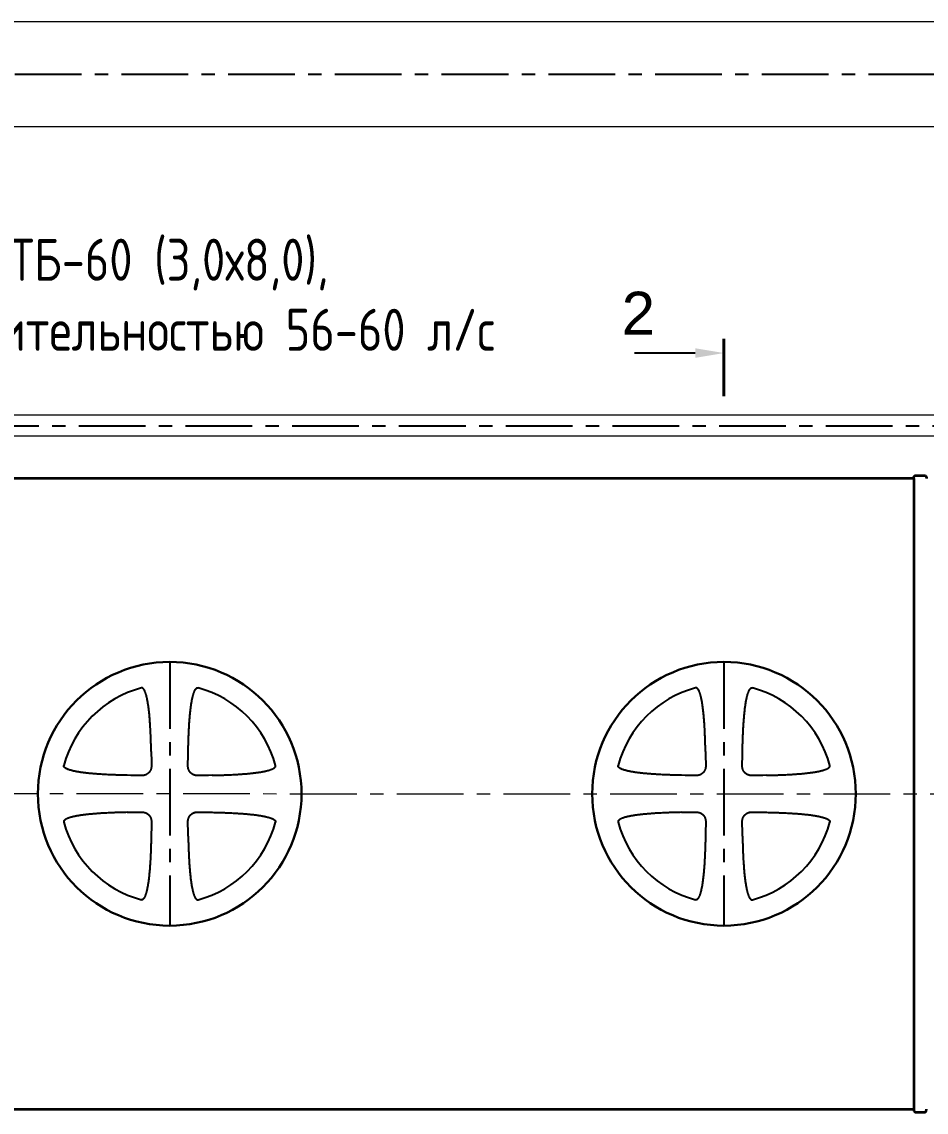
# Model space of a CAD drawing. Header units: millimetres. Extents: x 313506 to 417817, y -39276 to 9875.
# Drawn here: x 323053 to 327358, y -34425 to -29237 of the extents above; entities that cross this region are included whole.
import ezdxf

# ---------------------------------------------------------------- set-up
doc = ezdxf.new("R2010")
doc.units = ezdxf.units.MM
doc.linetypes.add('осевая', pattern=[50.8, 31.75, -6.35, 6.35, -6.35])
doc.layers.add('Системный слой', color=7, linetype='Continuous')
doc.styles.add('ARTEM GOST', font='GOST_A.TTF')

msp = doc.modelspace()

# ---------------------------------------------------------------- linework, layer by layer
at = {"lineweight": 20}
for p, q in [((344466.3, -29236.7), (317848, -29236.7)), ((344466.3, -29736.7), (317848, -29736.7)), ((340591.7, -31109.1), (321297.2, -31109.1)), ((340591.7, -31209.1), (321297.4, -31209.1))]:
    msp.add_line(p, q, dxfattribs=at)
at = {"color": 1, "linetype": 'осевая', "lineweight": 25, "ltscale": 10}
for p, q in [((345689.5, -29486.7), (316861.9, -29486.7)), ((321292.9, -31159.1), (340591.7, -31159.1)), ((323757.5, -32283), (323757.5, -33537.7)), ((326395.8, -32283), (326395.8, -33537.7))]:
    msp.add_line(p, q, dxfattribs=at)
at = {"color": 1, "lineweight": 40}
msp.add_line((326395.8, -30744.8), (326395.8, -31017.8), dxfattribs=at)
at = {"color": 1, "linetype": 'осевая', "lineweight": 15, "ltscale": 10}
msp.add_line((319758, -32909), (339268.1, -32911.8), dxfattribs=at)
at = {"color": 1, "linetype": 'ByBlock', "lineweight": -2}
msp.add_lwpolyline([(326259.3, -30813), (325969.9, -30813)], dxfattribs=at)
at = {"lineweight": 35}
for points in [[(327299.2, -31410.4), (320217.5, -31410.4)], [(327299.2, -31410.4), (327299.2, -34410.4)], [(320217.5, -34410.4), (327299.2, -34410.4)]]:
    msp.add_lwpolyline(points, dxfattribs=at)
for points in [[(327299.2, -31410.4), (327299.2, -31405.4, -0.414214), (327309.2, -31395.4), (327349.2, -31395.4)], [(327349.2, -31395.4, -0.414214), (327359.2, -31405.4), (327359.2, -31410.4)], [(327299.2, -34410.4), (327299.2, -34415.4, 0.414214), (327309.2, -34425.4), (327349.2, -34425.4)], [(327349.2, -34425.4, 0.414214), (327359.2, -34415.4), (327359.2, -34410.4)]]:
    msp.add_lwpolyline(points, format="xyb", dxfattribs=at)
at = {"color": 1, "lineweight": 25}
msp.add_solid([(326259.3, -30790.3), (326395.8, -30813), (326259.3, -30835.8)], dxfattribs=at)
at = {"layer": 'Системный слой', "color": 7, "lineweight": 30}
for centre in [(323757.5, -32910.4), (326395.8, -32910.4)]:
    msp.add_circle(centre, 627.4, dxfattribs=at)
at = {"layer": 'Системный слой', "color": 7, "lineweight": 25}
for centre, start, end in [((323757.5, -32910.4), 104.9943, 165.0057), ((323757.5, -32910.4), 14.9943, 75.0057), ((326395.8, -32910.4), 104.9943, 165.0057), ((326395.8, -32910.4), 14.9943, 75.0057), ((323757.5, -32910.4), 194.9943, 255.0057), ((323757.5, -32910.4), 284.9943, 345.0057), ((326395.8, -32910.4), 194.9943, 255.0057), ((326395.8, -32910.4), 284.9943, 345.0057)]:
    msp.add_arc(centre, 521.8, start, end, dxfattribs=at)
at = {"layer": 'Системный слой', "color": 7, "lineweight": 25, "extrusion": (0, 0, -1)}
for centre, major_axis, start_param, end_param in [((322581.6, -32910.4), (0, -3187), -1.634239, -1.612784), ((324933.3, -32910.4), (0, 3187), -1.528808, -1.507354), ((325220, -32910.4), (0, -3187), -1.634239, -1.612784), ((327571.7, -32910.4), (0, 3187), -1.528808, -1.507354), ((323757.5, -31734.5), (-3187, 0), -1.528808, -1.507354), ((323757.5, -31734.5), (-3187, 0), -1.634239, -1.612784), ((326395.8, -31734.5), (-3187, 0), -1.528808, -1.507354), ((326395.8, -31734.5), (-3187, 0), -1.634239, -1.612784), ((323757.5, -34086.2), (3187, 0), -1.634239, -1.612784), ((323757.5, -34086.2), (3187, 0), -1.528808, -1.507354), ((326395.8, -34086.2), (3187, 0), -1.634239, -1.612784), ((326395.8, -34086.2), (3187, 0), -1.528808, -1.507354), ((322581.6, -32910.4), (0, -3187), -1.528808, -1.507354), ((324933.3, -32910.4), (0, 3187), -1.634239, -1.612784), ((325220, -32910.4), (0, -3187), -1.528808, -1.507354), ((327571.7, -32910.4), (0, 3187), -1.634239, -1.612784)]:
    msp.add_ellipse(centre, major_axis=major_axis, ratio=0.34202, start_param=start_param, end_param=end_param, dxfattribs=at)
at = {"layer": 'Системный слой', "color": 7, "lineweight": 25}
for points, knots in [([(323669.4, -32708.3), (323669.3, -32702.9), (323669.1, -32692), (323668.6, -32675.4), (323668.2, -32661.3), (323667.8, -32649.7), (323667.4, -32640.8), (323667, -32630.6), (323666.5, -32619.3), (323665.9, -32606.7), (323665.3, -32595.1), (323664.7, -32584.3), (323664, -32574.6), (323663.3, -32564.9), (323662.6, -32555.2), (323661.8, -32545.6), (323661, -32536.1), (323660.1, -32526.9), (323659.1, -32517.8), (323658.1, -32509), (323657, -32500.5), (323655.9, -32492.1), (323654.7, -32484.1), (323653.5, -32476.4), (323652.2, -32469.2), (323650.9, -32462.4), (323649.6, -32456.1), (323648.3, -32450.2), (323647, -32445), (323645.7, -32440.1), (323644.3, -32435.6), (323643, -32431.6), (323641.8, -32428), (323640.5, -32424.9), (323639.4, -32422.2), (323638.3, -32419.8), (323637.3, -32417.9), (323636.4, -32416.2), (323635.6, -32414.8), (323634.7, -32413.5), (323634, -32412.4), (323633.3, -32411.5), (323632.7, -32410.8), (323632.1, -32410.2), (323631.6, -32409.7), (323631.2, -32409.2), (323630.8, -32408.9), (323630.4, -32408.5), (323630, -32408.2), (323629.7, -32408), (323629.4, -32407.7), (323629, -32407.5), (323628.6, -32407.3), (323628.2, -32407), (323627.7, -32406.8), (323627.2, -32406.6), (323626.6, -32406.4), (323625.9, -32406.2), (323625.1, -32406.1), (323624.3, -32406), (323623.6, -32406.1), (323623, -32406.2), (323622.6, -32406.3), (323622.4, -32406.3)], [0, 0, 0, 0, 3.294372, 6.658592, 10.121593, 11.902894, 13.727108, 15.565806, 18.089199, 20.650882, 23.250738, 25.227925, 27.214477, 29.207845, 31.198516, 33.161939, 35.100749, 36.992852, 38.86301, 40.668913, 42.43271, 44.134312, 45.815956, 47.40632, 48.925529, 50.321905, 51.666806, 52.875385, 53.998684, 55.003566, 55.973887, 56.834853, 57.620252, 58.285215, 58.906539, 59.421027, 59.873097, 60.246259, 60.602155, 60.908041, 61.180307, 61.401463, 61.604048, 61.767517, 61.910185, 62.028901, 62.14479, 62.250718, 62.349589, 62.437156, 62.520317, 62.600986, 62.683377, 62.794474, 62.904935, 63.013803, 63.122506, 63.271682, 63.45784, 63.633238, 63.754366, 63.934896, 64, 64, 64, 64]), ([(323845.5, -32708.3), (323845.6, -32702.9), (323845.9, -32692), (323846.3, -32675.4), (323846.7, -32661.2), (323847.1, -32649.6), (323847.5, -32640.6), (323847.8, -32631.5), (323848.2, -32622.3), (323848.7, -32612.9), (323849.2, -32603.3), (323849.7, -32593.7), (323850.3, -32583.9), (323850.9, -32574.2), (323851.6, -32564.4), (323852.3, -32554.6), (323853.1, -32545), (323854, -32535.6), (323854.9, -32526.3), (323855.9, -32517.2), (323856.9, -32508.4), (323857.9, -32499.8), (323859.1, -32491.5), (323860.3, -32483.5), (323861.5, -32475.8), (323862.8, -32468.6), (323864.1, -32461.8), (323865.4, -32455.5), (323866.8, -32449.7), (323868.1, -32444.5), (323869.4, -32439.6), (323870.7, -32435.2), (323872, -32431.2), (323873.3, -32427.7), (323874.5, -32424.6), (323875.6, -32421.9), (323876.7, -32419.6), (323877.6, -32417.7), (323878.6, -32416.1), (323879.4, -32414.7), (323880.2, -32413.4), (323881, -32412.4), (323881.6, -32411.5), (323882.2, -32410.8), (323882.8, -32410.2), (323883.3, -32409.7), (323883.7, -32409.2), (323884.1, -32408.9), (323884.5, -32408.5), (323884.9, -32408.2), (323885.2, -32408), (323885.6, -32407.7), (323885.9, -32407.5), (323886.3, -32407.3), (323886.7, -32407), (323887.2, -32406.8), (323887.7, -32406.6), (323888.3, -32406.4), (323889, -32406.2), (323889.8, -32406.1), (323890.6, -32406), (323891.4, -32406.1), (323892, -32406.2), (323892.4, -32406.3), (323892.5, -32406.3)], [0, 0, 0, 0, 3.346522, 6.766848, 10.291529, 12.10647, 13.966728, 15.842272, 17.760329, 19.705723, 21.690551, 23.687495, 25.705597, 27.732688, 29.765616, 31.795276, 33.795524, 35.769581, 37.694349, 39.596139, 41.431301, 43.222957, 44.950628, 46.657893, 48.27186, 49.813093, 51.228677, 52.591625, 53.814671, 54.950111, 55.963708, 56.941681, 57.807329, 58.595452, 59.260387, 59.880783, 60.393124, 60.842571, 61.213062, 61.566815, 61.871519, 62.143339, 62.364996, 62.568381, 62.733225, 62.877534, 62.998106, 63.115804, 63.223386, 63.323799, 63.412733, 63.497193, 63.579124, 63.662803, 63.775637, 63.887825, 63.998395, 64.108796, 64.260302, 64.449369, 64.627508, 64.750528, 64.933879, 65, 65, 65, 65]), ([(326307.8, -32708.3), (326307.7, -32702.9), (326307.5, -32692), (326307, -32675.4), (326306.6, -32661.3), (326306.2, -32649.7), (326305.8, -32640.8), (326305.4, -32630.6), (326304.9, -32619.3), (326304.3, -32606.7), (326303.7, -32595.1), (326303, -32584.3), (326302.4, -32574.6), (326301.7, -32564.9), (326301, -32555.2), (326300.2, -32545.6), (326299.4, -32536.1), (326298.5, -32526.9), (326297.5, -32517.8), (326296.5, -32509), (326295.4, -32500.5), (326294.3, -32492.1), (326293.1, -32484.1), (326291.9, -32476.4), (326290.6, -32469.2), (326289.3, -32462.4), (326288, -32456.1), (326286.7, -32450.2), (326285.4, -32445), (326284.1, -32440.1), (326282.7, -32435.6), (326281.4, -32431.6), (326280.2, -32428), (326278.9, -32424.9), (326277.8, -32422.2), (326276.7, -32419.8), (326275.7, -32417.9), (326274.8, -32416.2), (326274, -32414.8), (326273.1, -32413.5), (326272.4, -32412.4), (326271.7, -32411.5), (326271.1, -32410.8), (326270.5, -32410.2), (326270, -32409.7), (326269.6, -32409.2), (326269.2, -32408.9), (326268.8, -32408.5), (326268.4, -32408.2), (326268.1, -32408), (326267.7, -32407.7), (326267.4, -32407.5), (326267, -32407.3), (326266.6, -32407), (326266.1, -32406.8), (326265.6, -32406.6), (326265, -32406.4), (326264.3, -32406.2), (326263.5, -32406.1), (326262.7, -32406), (326262, -32406.1), (326261.3, -32406.2), (326260.9, -32406.3), (326260.8, -32406.3)], [0, 0, 0, 0, 3.294372, 6.658592, 10.121593, 11.902894, 13.727108, 15.565806, 18.089199, 20.650882, 23.250738, 25.227925, 27.214477, 29.207845, 31.198516, 33.161939, 35.100749, 36.992852, 38.86301, 40.668913, 42.43271, 44.134312, 45.815956, 47.40632, 48.925529, 50.321905, 51.666806, 52.875385, 53.998684, 55.003566, 55.973887, 56.834853, 57.620252, 58.285215, 58.906539, 59.421027, 59.873097, 60.246259, 60.602155, 60.908041, 61.180307, 61.401463, 61.604048, 61.767517, 61.910185, 62.028901, 62.14479, 62.250718, 62.349589, 62.437156, 62.520317, 62.600986, 62.683377, 62.794474, 62.904935, 63.013803, 63.122506, 63.271682, 63.45784, 63.633238, 63.754366, 63.934896, 64, 64, 64, 64]), ([(326483.9, -32708.3), (326484, -32702.9), (326484.2, -32692), (326484.7, -32675.4), (326485.1, -32661.2), (326485.5, -32649.6), (326485.9, -32640.6), (326486.2, -32631.5), (326486.6, -32622.3), (326487.1, -32612.9), (326487.6, -32603.3), (326488.1, -32593.7), (326488.7, -32583.9), (326489.3, -32574.2), (326490, -32564.4), (326490.7, -32554.6), (326491.5, -32545), (326492.4, -32535.6), (326493.3, -32526.3), (326494.3, -32517.2), (326495.3, -32508.4), (326496.3, -32499.8), (326497.5, -32491.5), (326498.7, -32483.5), (326499.9, -32475.8), (326501.2, -32468.6), (326502.5, -32461.8), (326503.8, -32455.5), (326505.1, -32449.7), (326506.5, -32444.5), (326507.8, -32439.6), (326509.1, -32435.2), (326510.4, -32431.2), (326511.7, -32427.7), (326512.9, -32424.6), (326514, -32421.9), (326515.1, -32419.6), (326516, -32417.7), (326516.9, -32416.1), (326517.8, -32414.7), (326518.6, -32413.4), (326519.3, -32412.4), (326520, -32411.5), (326520.6, -32410.8), (326521.2, -32410.2), (326521.7, -32409.7), (326522.1, -32409.2), (326522.5, -32408.9), (326522.9, -32408.5), (326523.3, -32408.2), (326523.6, -32408), (326524, -32407.7), (326524.3, -32407.5), (326524.7, -32407.3), (326525.1, -32407), (326525.6, -32406.8), (326526.1, -32406.6), (326526.7, -32406.4), (326527.4, -32406.2), (326528.2, -32406.1), (326529, -32406), (326529.7, -32406.1), (326530.4, -32406.2), (326530.8, -32406.3), (326530.9, -32406.3)], [0, 0, 0, 0, 3.346522, 6.766848, 10.291529, 12.10647, 13.966728, 15.842272, 17.760329, 19.705723, 21.690551, 23.687495, 25.705597, 27.732688, 29.765616, 31.795276, 33.795524, 35.769581, 37.694349, 39.596139, 41.431301, 43.222957, 44.950628, 46.657893, 48.27186, 49.813093, 51.228677, 52.591625, 53.814671, 54.950111, 55.963708, 56.941681, 57.807329, 58.595452, 59.260387, 59.880783, 60.393124, 60.842571, 61.213062, 61.566815, 61.871519, 62.143339, 62.364996, 62.568381, 62.733225, 62.877534, 62.998106, 63.115804, 63.223386, 63.323799, 63.412733, 63.497193, 63.579124, 63.662803, 63.775637, 63.887825, 63.998395, 64.108796, 64.260302, 64.449369, 64.627508, 64.750528, 64.933879, 65, 65, 65, 65]), ([(323555.4, -32822.3), (323550.3, -32822.2), (323539.9, -32822), (323526.8, -32821.6), (323514.5, -32821.3), (323501.3, -32820.9), (323484.2, -32820.2), (323466, -32819.4), (323450.1, -32818.6), (323437.2, -32817.9), (323426.6, -32817.3), (323416.6, -32816.6), (323407, -32815.9), (323397.4, -32815.1), (323388, -32814.3), (323378.6, -32813.4), (323369.5, -32812.5), (323360.6, -32811.5), (323351.9, -32810.5), (323343.4, -32809.4), (323335.2, -32808.2), (323327.3, -32807), (323319.8, -32805.8), (323312.8, -32804.5), (323306.2, -32803.2), (323300.2, -32801.9), (323294.6, -32800.5), (323289.5, -32799.2), (323284.8, -32797.9), (323280.5, -32796.5), (323276.7, -32795.3), (323273.4, -32794), (323270.5, -32792.8), (323268, -32791.7), (323265.9, -32790.7), (323264, -32789.7), (323262.5, -32788.8), (323261.1, -32788), (323259.9, -32787.2), (323259, -32786.5), (323258.2, -32785.8), (323257.5, -32785.3), (323257, -32784.8), (323256.5, -32784.3), (323256.1, -32783.9), (323255.7, -32783.5), (323255.4, -32783.1), (323255.1, -32782.7), (323254.9, -32782.4), (323254.6, -32782), (323254.4, -32781.6), (323254.1, -32781.1), (323253.9, -32780.6), (323253.7, -32780.1), (323253.5, -32779.6), (323253.3, -32778.8), (323253.1, -32778), (323253.1, -32777.2), (323253.2, -32776.5), (323253.3, -32775.9), (323253.4, -32775.5), (323253.4, -32775.4)], [0, 0, 0, 0, 3.02765, 6.130095, 7.711356, 10.295721, 13.929306, 17.852185, 21.075848, 23.356556, 25.454567, 27.369743, 29.28457, 31.181263, 33.060102, 34.903414, 36.729231, 38.501691, 40.238572, 41.921872, 43.587415, 45.168284, 46.682445, 48.08064, 49.429669, 50.648002, 51.78422, 52.805921, 53.793743, 54.673452, 55.478237, 56.163293, 56.80467, 57.338103, 57.808296, 58.197357, 58.567882, 58.885925, 59.167818, 59.395948, 59.604956, 59.772794, 59.91893, 60.040332, 60.158922, 60.267663, 60.369344, 60.459616, 60.545402, 60.628157, 60.712316, 60.824376, 60.935003, 61.043224, 61.149462, 61.294441, 61.474783, 61.6447, 61.762042, 61.936931, 62, 62, 62, 62]), ([(323670.7, -32776.6), (323670.7, -32777.4), (323670.7, -32779.1), (323670.5, -32781.6), (323670.2, -32784.1), (323669.9, -32786.6), (323669.3, -32789.1), (323668.7, -32791.5), (323667.9, -32794), (323667, -32796.3), (323666, -32798.6), (323664.8, -32800.7), (323663.6, -32802.8), (323662.3, -32804.8), (323660.9, -32806.6), (323659.4, -32808.4), (323658, -32810), (323656.5, -32811.5), (323654.9, -32812.8), (323653.3, -32814.1), (323651.6, -32815.4), (323649.9, -32816.5), (323648.3, -32817.5), (323646.4, -32818.5), (323644.3, -32819.5), (323641.8, -32820.5), (323639.2, -32821.4), (323637, -32822), (323634.7, -32822.6), (323632.2, -32823), (323629.2, -32823.4), (323626.3, -32823.6), (323624.6, -32823.6), (323623.7, -32823.6)], [0, 0, 0, 0, 1.160827, 2.293622, 3.43563, 4.588756, 5.746246, 6.905348, 8.060469, 9.206891, 10.341224, 11.457239, 12.554235, 13.633163, 14.697615, 15.730559, 16.730575, 17.684561, 18.604883, 19.490061, 20.578623, 21.459916, 22.381037, 23.113319, 24.320591, 25.627437, 26.832376, 28.012841, 28.720001, 30.061886, 31.592299, 32.799071, 34, 34, 34, 34]), ([(323891.2, -32823.6), (323890.4, -32823.6), (323888.7, -32823.6), (323886.2, -32823.4), (323883.7, -32823.2), (323881.2, -32822.8), (323878.7, -32822.2), (323876.3, -32821.6), (323873.9, -32820.8), (323871.5, -32819.9), (323869.3, -32818.9), (323867.1, -32817.7), (323865, -32816.5), (323863, -32815.2), (323861.2, -32813.8), (323859.4, -32812.4), (323857.8, -32810.9), (323856.4, -32809.4), (323855, -32807.9), (323853.7, -32806.2), (323852.5, -32804.5), (323851.3, -32802.8), (323850.3, -32801.2), (323849.3, -32799.3), (323848.3, -32797.2), (323847.3, -32794.7), (323846.4, -32792.1), (323845.8, -32789.9), (323845.3, -32787.6), (323844.8, -32785.1), (323844.4, -32782.1), (323844.3, -32779.2), (323844.2, -32777.5), (323844.3, -32776.6)], [0, 0, 0, 0, 1.160827, 2.293622, 3.43563, 4.588756, 5.746246, 6.905348, 8.060469, 9.206891, 10.341224, 11.457239, 12.554235, 13.633163, 14.697615, 15.730559, 16.730575, 17.684561, 18.604883, 19.490061, 20.578623, 21.459916, 22.381037, 23.113319, 24.320591, 25.627437, 26.832376, 28.012841, 28.720001, 30.061886, 31.592299, 32.799071, 34, 34, 34, 34]), ([(323959.5, -32822.3), (323964.8, -32822.2), (323975.4, -32822), (323988.7, -32821.6), (324001.3, -32821.2), (324014.7, -32820.8), (324032.2, -32820.2), (324050.7, -32819.4), (324066.9, -32818.5), (324079.9, -32817.8), (324090.6, -32817.1), (324100.7, -32816.4), (324110.4, -32815.7), (324120, -32814.9), (324129.4, -32814.1), (324138.8, -32813.2), (324147.9, -32812.3), (324156.8, -32811.3), (324165.4, -32810.2), (324173.9, -32809.1), (324182, -32807.9), (324189.8, -32806.7), (324197.2, -32805.4), (324204.2, -32804.1), (324210.6, -32802.8), (324216.6, -32801.4), (324222, -32800.1), (324227, -32798.8), (324231.6, -32797.4), (324235.7, -32796.1), (324239.4, -32794.8), (324242.6, -32793.6), (324245.4, -32792.4), (324247.8, -32791.3), (324249.8, -32790.3), (324251.5, -32789.4), (324253, -32788.5), (324254.3, -32787.7), (324255.4, -32786.9), (324256.3, -32786.2), (324257, -32785.6), (324257.7, -32785), (324258.2, -32784.6), (324258.6, -32784.1), (324259, -32783.7), (324259.3, -32783.3), (324259.6, -32782.9), (324259.9, -32782.6), (324260.1, -32782.3), (324260.3, -32781.9), (324260.6, -32781.5), (324260.8, -32781.1), (324261, -32780.6), (324261.3, -32780.1), (324261.5, -32779.5), (324261.6, -32778.8), (324261.8, -32778), (324261.8, -32777.2), (324261.7, -32776.5), (324261.7, -32775.9), (324261.6, -32775.5), (324261.5, -32775.4)], [0, 0, 0, 0, 3.098261, 6.270257, 7.885874, 10.522158, 14.222088, 18.211189, 21.48322, 23.791405, 25.91056, 27.83924, 29.766287, 31.670808, 33.554374, 35.397495, 37.221269, 38.987539, 40.715871, 42.387727, 44.041242, 45.608249, 47.107289, 48.488328, 49.8195, 51.017864, 52.132795, 53.131323, 54.095468, 54.950922, 55.731334, 56.392139, 57.009565, 57.520478, 57.969136, 58.338887, 58.691133, 58.993238, 59.261551, 59.478662, 59.677208, 59.836711, 59.975492, 60.090496, 60.202763, 60.305383, 60.401166, 60.485997, 60.56656, 60.644707, 60.724522, 60.832147, 60.939155, 61.044621, 61.149928, 61.294442, 61.474783, 61.6447, 61.762042, 61.936931, 62, 62, 62, 62]), ([(326193.8, -32822.3), (326188.7, -32822.2), (326178.3, -32822), (326165.2, -32821.6), (326152.9, -32821.3), (326139.7, -32820.9), (326122.6, -32820.2), (326104.4, -32819.4), (326088.4, -32818.6), (326075.6, -32817.9), (326065, -32817.3), (326055, -32816.6), (326045.4, -32815.9), (326035.8, -32815.1), (326026.3, -32814.3), (326017, -32813.4), (326007.9, -32812.5), (325999, -32811.5), (325990.3, -32810.5), (325981.8, -32809.4), (325973.6, -32808.2), (325965.7, -32807), (325958.2, -32805.8), (325951.2, -32804.5), (325944.6, -32803.2), (325938.5, -32801.9), (325933, -32800.5), (325927.9, -32799.2), (325923.2, -32797.9), (325918.9, -32796.5), (325915.1, -32795.3), (325911.7, -32794), (325908.9, -32792.8), (325906.3, -32791.7), (325904.2, -32790.7), (325902.4, -32789.7), (325900.9, -32788.8), (325899.5, -32788), (325898.3, -32787.2), (325897.3, -32786.5), (325896.6, -32785.8), (325895.9, -32785.3), (325895.4, -32784.8), (325894.9, -32784.3), (325894.5, -32783.9), (325894.1, -32783.5), (325893.8, -32783.1), (325893.5, -32782.7), (325893.3, -32782.4), (325893, -32782), (325892.8, -32781.6), (325892.5, -32781.1), (325892.3, -32780.6), (325892.1, -32780.1), (325891.9, -32779.6), (325891.7, -32778.8), (325891.5, -32778), (325891.5, -32777.2), (325891.6, -32776.5), (325891.7, -32775.9), (325891.8, -32775.5), (325891.8, -32775.4)], [0, 0, 0, 0, 3.02765, 6.130095, 7.711356, 10.295721, 13.929306, 17.852185, 21.075848, 23.356556, 25.454567, 27.369743, 29.28457, 31.181263, 33.060102, 34.903414, 36.729231, 38.501691, 40.238572, 41.921872, 43.587415, 45.168284, 46.682445, 48.08064, 49.429669, 50.648002, 51.78422, 52.805921, 53.793743, 54.673452, 55.478237, 56.163293, 56.80467, 57.338103, 57.808296, 58.197357, 58.567882, 58.885925, 59.167818, 59.395948, 59.604956, 59.772794, 59.91893, 60.040332, 60.158922, 60.267663, 60.369344, 60.459616, 60.545402, 60.628157, 60.712316, 60.824376, 60.935003, 61.043224, 61.149462, 61.294441, 61.474783, 61.6447, 61.762042, 61.936931, 62, 62, 62, 62]), ([(326309.1, -32776.6), (326309.1, -32777.4), (326309.1, -32779.1), (326308.9, -32781.6), (326308.6, -32784.1), (326308.2, -32786.6), (326307.7, -32789.1), (326307.1, -32791.5), (326306.3, -32794), (326305.4, -32796.3), (326304.3, -32798.6), (326303.2, -32800.7), (326302, -32802.8), (326300.7, -32804.8), (326299.3, -32806.6), (326297.8, -32808.4), (326296.4, -32810), (326294.8, -32811.5), (326293.3, -32812.8), (326291.7, -32814.1), (326290, -32815.4), (326288.2, -32816.5), (326286.7, -32817.5), (326284.8, -32818.5), (326282.7, -32819.5), (326280.2, -32820.5), (326277.6, -32821.4), (326275.4, -32822), (326273.1, -32822.6), (326270.5, -32823), (326267.6, -32823.4), (326264.7, -32823.6), (326262.9, -32823.6), (326262.1, -32823.6)], [0, 0, 0, 0, 1.160827, 2.293622, 3.43563, 4.588756, 5.746246, 6.905348, 8.060469, 9.206891, 10.341224, 11.457239, 12.554235, 13.633163, 14.697615, 15.730559, 16.730575, 17.684561, 18.604883, 19.490061, 20.578623, 21.459916, 22.381037, 23.113319, 24.320591, 25.627437, 26.832376, 28.012841, 28.720001, 30.061886, 31.592299, 32.799071, 34, 34, 34, 34]), ([(326529.6, -32823.6), (326528.8, -32823.6), (326527.1, -32823.6), (326524.6, -32823.4), (326522.1, -32823.2), (326519.6, -32822.8), (326517.1, -32822.2), (326514.7, -32821.6), (326512.3, -32820.8), (326509.9, -32819.9), (326507.7, -32818.9), (326505.5, -32817.7), (326503.4, -32816.5), (326501.4, -32815.2), (326499.6, -32813.8), (326497.8, -32812.4), (326496.2, -32810.9), (326494.8, -32809.4), (326493.4, -32807.9), (326492.1, -32806.2), (326490.8, -32804.5), (326489.7, -32802.8), (326488.7, -32801.2), (326487.7, -32799.3), (326486.7, -32797.2), (326485.7, -32794.7), (326484.8, -32792.1), (326484.2, -32789.9), (326483.7, -32787.6), (326483.2, -32785.1), (326482.8, -32782.1), (326482.6, -32779.2), (326482.6, -32777.5), (326482.6, -32776.6)], [0, 0, 0, 0, 1.160827, 2.293622, 3.43563, 4.588756, 5.746246, 6.905348, 8.060469, 9.206891, 10.341224, 11.457239, 12.554235, 13.633163, 14.697615, 15.730559, 16.730575, 17.684561, 18.604883, 19.490061, 20.578623, 21.459916, 22.381037, 23.113319, 24.320591, 25.627437, 26.832376, 28.012841, 28.720001, 30.061886, 31.592299, 32.799071, 34, 34, 34, 34]), ([(326597.9, -32822.3), (326603.2, -32822.2), (326613.8, -32822), (326627.1, -32821.6), (326639.7, -32821.2), (326653.1, -32820.8), (326670.6, -32820.2), (326689.1, -32819.4), (326705.3, -32818.5), (326718.3, -32817.8), (326729, -32817.1), (326739.1, -32816.4), (326748.8, -32815.7), (326758.4, -32814.9), (326767.8, -32814.1), (326777.2, -32813.2), (326786.3, -32812.3), (326795.2, -32811.3), (326803.8, -32810.2), (326812.2, -32809.1), (326820.4, -32807.9), (326828.2, -32806.7), (326835.6, -32805.4), (326842.6, -32804.1), (326849, -32802.8), (326855, -32801.4), (326860.4, -32800.1), (326865.4, -32798.8), (326870, -32797.4), (326874.1, -32796.1), (326877.8, -32794.8), (326881, -32793.6), (326883.8, -32792.4), (326886.2, -32791.3), (326888.2, -32790.3), (326889.9, -32789.4), (326891.4, -32788.5), (326892.7, -32787.7), (326893.8, -32786.9), (326894.7, -32786.2), (326895.4, -32785.6), (326896.1, -32785), (326896.6, -32784.6), (326897, -32784.1), (326897.4, -32783.7), (326897.7, -32783.3), (326898, -32782.9), (326898.3, -32782.6), (326898.5, -32782.3), (326898.7, -32781.9), (326899, -32781.5), (326899.2, -32781.1), (326899.4, -32780.6), (326899.6, -32780.1), (326899.8, -32779.5), (326900, -32778.8), (326900.2, -32778), (326900.2, -32777.2), (326900.1, -32776.5), (326900, -32775.9), (326899.9, -32775.5), (326899.9, -32775.4)], [0, 0, 0, 0, 3.098261, 6.270257, 7.885874, 10.522158, 14.222088, 18.211189, 21.48322, 23.791405, 25.91056, 27.83924, 29.766287, 31.670808, 33.554374, 35.397495, 37.221269, 38.987539, 40.715871, 42.387727, 44.041242, 45.608249, 47.107289, 48.488328, 49.8195, 51.017864, 52.132795, 53.131323, 54.095468, 54.950922, 55.731334, 56.392139, 57.009565, 57.520478, 57.969136, 58.338887, 58.691133, 58.993238, 59.261551, 59.478662, 59.677208, 59.836711, 59.975492, 60.090496, 60.202763, 60.305383, 60.401166, 60.485997, 60.56656, 60.644707, 60.724522, 60.832147, 60.939155, 61.044621, 61.149928, 61.294442, 61.474783, 61.6447, 61.762042, 61.936931, 62, 62, 62, 62]), ([(323555.4, -32998.4), (323550.3, -32998.5), (323539.9, -32998.7), (323526.8, -32999.1), (323514.5, -32999.5), (323501.3, -32999.9), (323484.2, -33000.5), (323466, -33001.3), (323450.1, -33002.1), (323437.2, -33002.8), (323426.6, -33003.5), (323416.6, -33004.1), (323407, -33004.8), (323397.4, -33005.6), (323388, -33006.4), (323378.6, -33007.3), (323369.5, -33008.2), (323360.6, -33009.2), (323351.9, -33010.2), (323343.4, -33011.3), (323335.2, -33012.5), (323327.3, -33013.7), (323319.8, -33015), (323312.8, -33016.3), (323306.2, -33017.6), (323300.2, -33018.9), (323294.6, -33020.2), (323289.5, -33021.5), (323284.8, -33022.8), (323280.5, -33024.2), (323276.7, -33025.5), (323273.4, -33026.7), (323270.5, -33027.9), (323268, -33029), (323265.9, -33030), (323264, -33031), (323262.5, -33031.9), (323261.1, -33032.8), (323259.9, -33033.5), (323259, -33034.3), (323258.2, -33034.9), (323257.5, -33035.5), (323257, -33036), (323256.5, -33036.4), (323256.1, -33036.9), (323255.7, -33037.3), (323255.4, -33037.7), (323255.1, -33038), (323254.9, -33038.4), (323254.6, -33038.7), (323254.4, -33039.1), (323254.1, -33039.6), (323253.9, -33040.1), (323253.7, -33040.6), (323253.5, -33041.2), (323253.3, -33041.9), (323253.1, -33042.7), (323253.1, -33043.5), (323253.2, -33044.3), (323253.3, -33044.9), (323253.4, -33045.3), (323253.4, -33045.4)], [0, 0, 0, 0, 3.02765, 6.130095, 7.711356, 10.295721, 13.929306, 17.852185, 21.075848, 23.356556, 25.454567, 27.369743, 29.28457, 31.181263, 33.060102, 34.903414, 36.729231, 38.501691, 40.238572, 41.921872, 43.587415, 45.168284, 46.682445, 48.08064, 49.429669, 50.648002, 51.78422, 52.805921, 53.793743, 54.673452, 55.478237, 56.163293, 56.80467, 57.338103, 57.808296, 58.197357, 58.567882, 58.885925, 59.167818, 59.395948, 59.604956, 59.772794, 59.91893, 60.040332, 60.158922, 60.267663, 60.369344, 60.459616, 60.545402, 60.628157, 60.712316, 60.824376, 60.935003, 61.043224, 61.149462, 61.294441, 61.474783, 61.6447, 61.762042, 61.936931, 62, 62, 62, 62]), ([(323623.7, -32997.2), (323624.5, -32997.1), (323626.2, -32997.2), (323628.7, -32997.3), (323631.2, -32997.6), (323633.7, -32998), (323636.2, -32998.5), (323638.6, -32999.2), (323641, -32999.9), (323643.4, -33000.8), (323645.6, -33001.9), (323647.8, -33003), (323649.9, -33004.2), (323651.9, -33005.5), (323653.7, -33006.9), (323655.4, -33008.4), (323657, -33009.8), (323658.6, -33011.4), (323660.1, -33013.1), (323661.5, -33014.9), (323662.8, -33016.7), (323664.2, -33018.9), (323665.4, -33021), (323666.4, -33023), (323667.3, -33025.2), (323668, -33027.2), (323668.8, -33029.5), (323669.3, -33031.5), (323669.8, -33033.8), (323670.1, -33035.8), (323670.5, -33038.4), (323670.7, -33041.3), (323670.7, -33043.2), (323670.7, -33044.1)], [0, 0, 0, 0, 1.160825, 2.293619, 3.435628, 4.588757, 5.746252, 6.905358, 8.060478, 9.206889, 10.341203, 11.457205, 12.554205, 13.633169, 14.695741, 15.717068, 16.69175, 17.601108, 18.876909, 19.676175, 20.71619, 22.027068, 23.211446, 23.982012, 25.113816, 26.386625, 26.915982, 28.452958, 29.235773, 30.022226, 31.353686, 32.71083, 34, 34, 34, 34]), ([(323844.3, -33044.1), (323844.2, -33043.3), (323844.3, -33041.6), (323844.4, -33039.1), (323844.7, -33036.6), (323845.1, -33034.1), (323845.6, -33031.6), (323846.2, -33029.2), (323847, -33026.8), (323847.9, -33024.4), (323849, -33022.2), (323850.1, -33020), (323851.3, -33017.9), (323852.6, -33016), (323854, -33014.1), (323855.5, -33012.4), (323857, -33010.7), (323858.5, -33009.3), (323860, -33007.9), (323861.6, -33006.6), (323863.3, -33005.4), (323865.1, -33004.2), (323866.7, -33003.3), (323868.5, -33002.3), (323870.6, -33001.2), (323873.2, -33000.2), (323875.7, -32999.3), (323877.9, -32998.7), (323880.2, -32998.2), (323882.8, -32997.7), (323885.7, -32997.3), (323888.6, -32997.2), (323890.4, -32997.1), (323891.2, -32997.2)], [0, 0, 0, 0, 1.160827, 2.293622, 3.43563, 4.588756, 5.746246, 6.905348, 8.060469, 9.206891, 10.341224, 11.457239, 12.554235, 13.633163, 14.697615, 15.730559, 16.730575, 17.684561, 18.604883, 19.490061, 20.578623, 21.459916, 22.381037, 23.113319, 24.320591, 25.627437, 26.832376, 28.012841, 28.720001, 30.061886, 31.592299, 32.799071, 34, 34, 34, 34]), ([(323959.5, -32998.4), (323964.8, -32998.5), (323975.4, -32998.8), (323988.7, -32999.1), (324001.3, -32999.5), (324014.7, -32999.9), (324032.2, -33000.6), (324050.7, -33001.4), (324066.9, -33002.2), (324079.9, -33002.9), (324090.6, -33003.6), (324100.7, -33004.3), (324110.4, -33005), (324120, -33005.8), (324129.4, -33006.6), (324138.8, -33007.5), (324147.9, -33008.5), (324156.8, -33009.5), (324165.4, -33010.5), (324173.9, -33011.6), (324182, -33012.8), (324189.8, -33014.1), (324197.2, -33015.3), (324204.2, -33016.6), (324210.6, -33018), (324216.6, -33019.3), (324222, -33020.6), (324227, -33022), (324231.6, -33023.3), (324235.7, -33024.6), (324239.4, -33025.9), (324242.6, -33027.1), (324245.4, -33028.3), (324247.8, -33029.4), (324249.8, -33030.4), (324251.5, -33031.3), (324253, -33032.2), (324254.3, -33033.1), (324255.4, -33033.8), (324256.3, -33034.5), (324257, -33035.1), (324257.7, -33035.7), (324258.2, -33036.2), (324258.6, -33036.6), (324259, -33037), (324259.3, -33037.4), (324259.6, -33037.8), (324259.9, -33038.1), (324260.1, -33038.5), (324260.3, -33038.8), (324260.6, -33039.2), (324260.8, -33039.6), (324261, -33040.1), (324261.3, -33040.6), (324261.5, -33041.2), (324261.6, -33041.9), (324261.8, -33042.7), (324261.8, -33043.5), (324261.7, -33044.3), (324261.7, -33044.9), (324261.6, -33045.3), (324261.5, -33045.4)], [0, 0, 0, 0, 3.098261, 6.270257, 7.885874, 10.522158, 14.222088, 18.211189, 21.48322, 23.791405, 25.91056, 27.83924, 29.766287, 31.670808, 33.554374, 35.397495, 37.221271, 38.987539, 40.715869, 42.387727, 44.041242, 45.608249, 47.107289, 48.488328, 49.8195, 51.017864, 52.132795, 53.131323, 54.095468, 54.950922, 55.731334, 56.392139, 57.009565, 57.520478, 57.969136, 58.338887, 58.691133, 58.993238, 59.261551, 59.478662, 59.677208, 59.836711, 59.975492, 60.090496, 60.202763, 60.305383, 60.401166, 60.485997, 60.56656, 60.644707, 60.724522, 60.832147, 60.939155, 61.044621, 61.149928, 61.294442, 61.474783, 61.6447, 61.762042, 61.936931, 62, 62, 62, 62]), ([(326193.8, -32998.4), (326188.7, -32998.5), (326178.3, -32998.7), (326165.2, -32999.1), (326152.9, -32999.5), (326139.7, -32999.9), (326122.6, -33000.5), (326104.4, -33001.3), (326088.4, -33002.1), (326075.6, -33002.8), (326065, -33003.5), (326055, -33004.1), (326045.4, -33004.8), (326035.8, -33005.6), (326026.3, -33006.4), (326017, -33007.3), (326007.9, -33008.2), (325999, -33009.2), (325990.3, -33010.2), (325981.8, -33011.3), (325973.6, -33012.5), (325965.7, -33013.7), (325958.2, -33015), (325951.2, -33016.3), (325944.6, -33017.6), (325938.5, -33018.9), (325933, -33020.2), (325927.9, -33021.5), (325923.2, -33022.8), (325918.9, -33024.2), (325915.1, -33025.5), (325911.7, -33026.7), (325908.9, -33027.9), (325906.3, -33029), (325904.2, -33030), (325902.4, -33031), (325900.9, -33031.9), (325899.5, -33032.8), (325898.3, -33033.5), (325897.3, -33034.3), (325896.6, -33034.9), (325895.9, -33035.5), (325895.4, -33036), (325894.9, -33036.4), (325894.5, -33036.9), (325894.1, -33037.3), (325893.8, -33037.7), (325893.5, -33038), (325893.3, -33038.4), (325893, -33038.7), (325892.8, -33039.1), (325892.5, -33039.6), (325892.3, -33040.1), (325892.1, -33040.6), (325891.9, -33041.2), (325891.7, -33041.9), (325891.5, -33042.7), (325891.5, -33043.5), (325891.6, -33044.3), (325891.7, -33044.9), (325891.8, -33045.3), (325891.8, -33045.4)], [0, 0, 0, 0, 3.02765, 6.130095, 7.711356, 10.295721, 13.929306, 17.852185, 21.075848, 23.356556, 25.454567, 27.369743, 29.28457, 31.181263, 33.060102, 34.903414, 36.729231, 38.501691, 40.238572, 41.921872, 43.587415, 45.168284, 46.682445, 48.08064, 49.429669, 50.648002, 51.78422, 52.805921, 53.793743, 54.673452, 55.478237, 56.163293, 56.80467, 57.338103, 57.808296, 58.197357, 58.567882, 58.885925, 59.167818, 59.395948, 59.604956, 59.772794, 59.91893, 60.040332, 60.158922, 60.267663, 60.369344, 60.459616, 60.545402, 60.628157, 60.712316, 60.824376, 60.935003, 61.043224, 61.149462, 61.294441, 61.474783, 61.6447, 61.762042, 61.936931, 62, 62, 62, 62]), ([(326262.1, -32997.2), (326262.9, -32997.1), (326264.6, -32997.2), (326267.1, -32997.3), (326269.6, -32997.6), (326272.1, -32998), (326274.6, -32998.5), (326277, -32999.2), (326279.4, -32999.9), (326281.8, -33000.8), (326284, -33001.9), (326286.2, -33003), (326288.3, -33004.2), (326290.3, -33005.5), (326292.1, -33006.9), (326293.8, -33008.4), (326295.4, -33009.8), (326297, -33011.4), (326298.5, -33013.1), (326299.9, -33014.9), (326301.2, -33016.7), (326302.6, -33018.9), (326303.8, -33021), (326304.8, -33023), (326305.7, -33025.2), (326306.4, -33027.2), (326307.2, -33029.5), (326307.7, -33031.5), (326308.2, -33033.8), (326308.5, -33035.8), (326308.8, -33038.4), (326309, -33041.3), (326309.1, -33043.2), (326309.1, -33044.1)], [0, 0, 0, 0, 1.160825, 2.293619, 3.435628, 4.588757, 5.746252, 6.905358, 8.060478, 9.206889, 10.341203, 11.457205, 12.554205, 13.633169, 14.695741, 15.717068, 16.69175, 17.601108, 18.876909, 19.676175, 20.71619, 22.027068, 23.211446, 23.982012, 25.113816, 26.386625, 26.915982, 28.452958, 29.235773, 30.022226, 31.353686, 32.71083, 34, 34, 34, 34]), ([(326482.6, -33044.1), (326482.6, -33043.3), (326482.6, -33041.6), (326482.8, -33039.1), (326483.1, -33036.6), (326483.5, -33034.1), (326484, -33031.6), (326484.6, -33029.2), (326485.4, -33026.8), (326486.3, -33024.4), (326487.4, -33022.2), (326488.5, -33020), (326489.7, -33017.9), (326491, -33016), (326492.4, -33014.1), (326493.9, -33012.4), (326495.3, -33010.7), (326496.8, -33009.3), (326498.4, -33007.9), (326500, -33006.6), (326501.7, -33005.4), (326503.5, -33004.2), (326505, -33003.3), (326506.9, -33002.3), (326509, -33001.2), (326511.5, -33000.2), (326514.1, -32999.3), (326516.3, -32998.7), (326518.6, -32998.2), (326521.2, -32997.7), (326524.1, -32997.3), (326527, -32997.2), (326528.8, -32997.1), (326529.6, -32997.2)], [0, 0, 0, 0, 1.160827, 2.293622, 3.43563, 4.588756, 5.746246, 6.905348, 8.060469, 9.206891, 10.341224, 11.457239, 12.554235, 13.633163, 14.697615, 15.730559, 16.730575, 17.684561, 18.604883, 19.490061, 20.578623, 21.459916, 22.381037, 23.113319, 24.320591, 25.627437, 26.832376, 28.012841, 28.720001, 30.061886, 31.592299, 32.799071, 34, 34, 34, 34]), ([(326597.9, -32998.4), (326603.2, -32998.5), (326613.8, -32998.8), (326627.1, -32999.1), (326639.7, -32999.5), (326653.1, -32999.9), (326670.6, -33000.6), (326689.1, -33001.4), (326705.3, -33002.2), (326718.3, -33002.9), (326729, -33003.6), (326739.1, -33004.3), (326748.8, -33005), (326758.4, -33005.8), (326767.8, -33006.6), (326777.2, -33007.5), (326786.3, -33008.5), (326795.2, -33009.5), (326803.8, -33010.5), (326812.2, -33011.6), (326820.4, -33012.8), (326828.2, -33014.1), (326835.6, -33015.3), (326842.6, -33016.6), (326849, -33018), (326855, -33019.3), (326860.4, -33020.6), (326865.4, -33022), (326870, -33023.3), (326874.1, -33024.6), (326877.8, -33025.9), (326881, -33027.1), (326883.8, -33028.3), (326886.2, -33029.4), (326888.2, -33030.4), (326889.9, -33031.3), (326891.4, -33032.2), (326892.7, -33033.1), (326893.8, -33033.8), (326894.7, -33034.5), (326895.4, -33035.1), (326896.1, -33035.7), (326896.6, -33036.2), (326897, -33036.6), (326897.4, -33037), (326897.7, -33037.4), (326898, -33037.8), (326898.3, -33038.1), (326898.5, -33038.5), (326898.7, -33038.8), (326899, -33039.2), (326899.2, -33039.6), (326899.4, -33040.1), (326899.6, -33040.6), (326899.8, -33041.2), (326900, -33041.9), (326900.2, -33042.7), (326900.2, -33043.5), (326900.1, -33044.3), (326900, -33044.9), (326899.9, -33045.3), (326899.9, -33045.4)], [0, 0, 0, 0, 3.098261, 6.270257, 7.885874, 10.522158, 14.222088, 18.211189, 21.48322, 23.791405, 25.91056, 27.83924, 29.766287, 31.670808, 33.554374, 35.397495, 37.221271, 38.987539, 40.715869, 42.387727, 44.041242, 45.608249, 47.107289, 48.488328, 49.8195, 51.017864, 52.132795, 53.131323, 54.095468, 54.950922, 55.731334, 56.392139, 57.009565, 57.520478, 57.969136, 58.338887, 58.691133, 58.993238, 59.261551, 59.478662, 59.677208, 59.836711, 59.975492, 60.090496, 60.202763, 60.305383, 60.401166, 60.485997, 60.56656, 60.644707, 60.724522, 60.832147, 60.939155, 61.044621, 61.149928, 61.294442, 61.474783, 61.6447, 61.762042, 61.936931, 62, 62, 62, 62]), ([(323669.4, -33112.4), (323669.3, -33117.9), (323669.1, -33129), (323668.7, -33142.9), (323668.3, -33154.5), (323668, -33164.2), (323667.6, -33176.5), (323667, -33191.1), (323666.2, -33207.6), (323665.5, -33222.6), (323664.7, -33235.6), (323664, -33246.3), (323663.3, -33256.4), (323662.6, -33266), (323661.8, -33275.6), (323660.9, -33284.9), (323660, -33294.1), (323659.1, -33303.1), (323658.1, -33311.9), (323657, -33320.4), (323655.9, -33328.6), (323654.7, -33336.6), (323653.5, -33344.3), (323652.3, -33351.4), (323651, -33358.2), (323649.7, -33364.5), (323648.3, -33370.3), (323647, -33375.5), (323645.7, -33380.4), (323644.4, -33384.9), (323643.1, -33388.9), (323641.8, -33392.5), (323640.6, -33395.7), (323639.5, -33398.4), (323638.4, -33400.8), (323637.4, -33402.7), (323636.5, -33404.4), (323635.6, -33405.9), (323634.8, -33407.2), (323634, -33408.3), (323633.3, -33409.2), (323632.7, -33409.9), (323632.1, -33410.6), (323631.6, -33411.1), (323631.2, -33411.5), (323630.8, -33411.9), (323630.4, -33412.2), (323630, -33412.5), (323629.7, -33412.8), (323629.4, -33413), (323629, -33413.2), (323628.6, -33413.5), (323628.2, -33413.7), (323627.7, -33414), (323627.2, -33414.2), (323626.6, -33414.4), (323625.9, -33414.6), (323625.1, -33414.7), (323624.3, -33414.7), (323623.6, -33414.7), (323623, -33414.6), (323622.6, -33414.5), (323622.4, -33414.4)], [0, 0, 0, 0, 3.289426, 6.641073, 8.341944, 10.288254, 12.467464, 15.73036, 19.040043, 22.396272, 24.748618, 26.9013, 28.85179, 30.799553, 32.720392, 34.61697, 36.467565, 38.296603, 40.062486, 41.787015, 43.450467, 45.094385, 46.649301, 48.134932, 49.501134, 50.817333, 52.001692, 53.103719, 54.091658, 55.04643, 55.895777, 56.672128, 57.331893, 57.949266, 58.462051, 58.913492, 59.286861, 59.642661, 59.947993, 60.219335, 60.439132, 60.640228, 60.80198, 60.942837, 61.059698, 61.173776, 61.278051, 61.375378, 61.461577, 61.543439, 61.622848, 61.70395, 61.81331, 61.922045, 62.029212, 62.136217, 62.283062, 62.466311, 62.638969, 62.758204, 62.935914, 63, 63, 63, 63]), ([(323845.5, -33112.4), (323845.6, -33117.8), (323845.9, -33128.6), (323846.2, -33142.3), (323846.6, -33153.7), (323846.9, -33163.3), (323847.3, -33175.5), (323847.9, -33189.9), (323848.6, -33206.3), (323849.4, -33221.2), (323850.1, -33234.3), (323850.8, -33245), (323851.5, -33255), (323852.2, -33264.7), (323853, -33274.3), (323853.9, -33283.7), (323854.7, -33293), (323855.7, -33302), (323856.7, -33310.9), (323857.8, -33319.4), (323858.9, -33327.8), (323860.1, -33335.8), (323861.3, -33343.6), (323862.6, -33350.9), (323863.9, -33357.7), (323865.2, -33364.1), (323866.5, -33370), (323867.8, -33375.3), (323869.1, -33380.2), (323870.5, -33384.7), (323871.8, -33388.9), (323873, -33392.5), (323874.3, -33395.7), (323875.4, -33398.4), (323876.5, -33400.8), (323877.5, -33402.7), (323878.4, -33404.4), (323879.3, -33405.9), (323880.2, -33407.2), (323880.9, -33408.3), (323881.6, -33409.2), (323882.2, -33409.9), (323882.8, -33410.6), (323883.3, -33411.1), (323883.7, -33411.5), (323884.1, -33411.9), (323884.5, -33412.2), (323884.9, -33412.5), (323885.2, -33412.8), (323885.6, -33413), (323885.9, -33413.2), (323886.3, -33413.5), (323886.7, -33413.7), (323887.2, -33414), (323887.7, -33414.2), (323888.3, -33414.4), (323889, -33414.6), (323889.8, -33414.7), (323890.6, -33414.7), (323891.4, -33414.7), (323892, -33414.6), (323892.4, -33414.5), (323892.5, -33414.4)], [0, 0, 0, 0, 3.218923, 6.506826, 8.178508, 10.098303, 12.252324, 15.489576, 18.77979, 22.122744, 24.473336, 26.627827, 28.584132, 30.538174, 32.467068, 34.373014, 36.235157, 38.076608, 39.857077, 41.597492, 43.27857, 44.940532, 46.513958, 48.018144, 49.402538, 50.736545, 51.936949, 53.053667, 54.053979, 55.020167, 55.878253, 56.661609, 57.325775, 57.946675, 58.461223, 58.913538, 59.286894, 59.642684, 59.948009, 60.219346, 60.43914, 60.640233, 60.801982, 60.942838, 61.059698, 61.173776, 61.278051, 61.375378, 61.461577, 61.543439, 61.622847, 61.70395, 61.81331, 61.922045, 62.029212, 62.136217, 62.283062, 62.466311, 62.638969, 62.758204, 62.935914, 63, 63, 63, 63]), ([(326307.8, -33112.4), (326307.7, -33117.9), (326307.4, -33129), (326307.1, -33142.9), (326306.7, -33154.5), (326306.4, -33164.2), (326306, -33176.5), (326305.4, -33191.1), (326304.6, -33207.6), (326303.9, -33222.6), (326303.1, -33235.6), (326302.4, -33246.3), (326301.7, -33256.4), (326301, -33266), (326300.2, -33275.6), (326299.3, -33284.9), (326298.4, -33294.1), (326297.5, -33303.1), (326296.5, -33311.9), (326295.4, -33320.4), (326294.3, -33328.6), (326293.1, -33336.6), (326291.9, -33344.3), (326290.6, -33351.4), (326289.4, -33358.2), (326288, -33364.5), (326286.7, -33370.3), (326285.4, -33375.5), (326284.1, -33380.4), (326282.8, -33384.9), (326281.5, -33388.9), (326280.2, -33392.5), (326279, -33395.7), (326277.9, -33398.4), (326276.8, -33400.8), (326275.8, -33402.7), (326274.9, -33404.4), (326274, -33405.9), (326273.1, -33407.2), (326272.4, -33408.3), (326271.7, -33409.2), (326271.1, -33409.9), (326270.5, -33410.6), (326270, -33411.1), (326269.6, -33411.5), (326269.2, -33411.9), (326268.8, -33412.2), (326268.4, -33412.5), (326268.1, -33412.8), (326267.7, -33413), (326267.4, -33413.2), (326267, -33413.5), (326266.6, -33413.7), (326266.1, -33414), (326265.6, -33414.2), (326265, -33414.4), (326264.3, -33414.6), (326263.5, -33414.7), (326262.7, -33414.7), (326262, -33414.7), (326261.3, -33414.6), (326260.9, -33414.5), (326260.8, -33414.4)], [0, 0, 0, 0, 3.289426, 6.641073, 8.341944, 10.288254, 12.467464, 15.73036, 19.040043, 22.396272, 24.748618, 26.9013, 28.85179, 30.799553, 32.720392, 34.61697, 36.467565, 38.296603, 40.062486, 41.787015, 43.450467, 45.094385, 46.649301, 48.134932, 49.501134, 50.817333, 52.001692, 53.103719, 54.091658, 55.04643, 55.895777, 56.672128, 57.331893, 57.949266, 58.462051, 58.913492, 59.286861, 59.642661, 59.947993, 60.219335, 60.439132, 60.640228, 60.80198, 60.942837, 61.059698, 61.173776, 61.278051, 61.375378, 61.461577, 61.543439, 61.622848, 61.70395, 61.81331, 61.922045, 62.029212, 62.136217, 62.283062, 62.466311, 62.638969, 62.758204, 62.935914, 63, 63, 63, 63]), ([(326483.9, -33112.4), (326484, -33117.8), (326484.2, -33128.6), (326484.6, -33142.3), (326485, -33153.7), (326485.3, -33163.3), (326485.7, -33175.5), (326486.3, -33189.9), (326487, -33206.3), (326487.8, -33221.2), (326488.5, -33234.3), (326489.2, -33245), (326489.9, -33255), (326490.6, -33264.7), (326491.4, -33274.3), (326492.2, -33283.7), (326493.1, -33293), (326494.1, -33302), (326495.1, -33310.9), (326496.2, -33319.4), (326497.3, -33327.8), (326498.5, -33335.8), (326499.7, -33343.6), (326501, -33350.9), (326502.3, -33357.7), (326503.6, -33364.1), (326504.9, -33370), (326506.2, -33375.3), (326507.5, -33380.2), (326508.8, -33384.7), (326510.2, -33388.9), (326511.4, -33392.5), (326512.7, -33395.7), (326513.8, -33398.4), (326514.9, -33400.8), (326515.9, -33402.7), (326516.8, -33404.4), (326517.7, -33405.9), (326518.6, -33407.2), (326519.3, -33408.3), (326520, -33409.2), (326520.6, -33409.9), (326521.2, -33410.6), (326521.7, -33411.1), (326522.1, -33411.5), (326522.5, -33411.9), (326522.9, -33412.2), (326523.3, -33412.5), (326523.6, -33412.8), (326524, -33413), (326524.3, -33413.2), (326524.7, -33413.5), (326525.1, -33413.7), (326525.6, -33414), (326526.1, -33414.2), (326526.7, -33414.4), (326527.4, -33414.6), (326528.2, -33414.7), (326529, -33414.7), (326529.7, -33414.7), (326530.4, -33414.6), (326530.8, -33414.5), (326530.9, -33414.4)], [0, 0, 0, 0, 3.218923, 6.506826, 8.178508, 10.098303, 12.252324, 15.489576, 18.77979, 22.122744, 24.473336, 26.627827, 28.584132, 30.538174, 32.467068, 34.373014, 36.235157, 38.076608, 39.857077, 41.597492, 43.27857, 44.940532, 46.513958, 48.018144, 49.402538, 50.736545, 51.936949, 53.053667, 54.053979, 55.020167, 55.878253, 56.661609, 57.325775, 57.946675, 58.461223, 58.913538, 59.286894, 59.642684, 59.948009, 60.219346, 60.43914, 60.640233, 60.801982, 60.942838, 61.059698, 61.173776, 61.278051, 61.375378, 61.461577, 61.543439, 61.622847, 61.70395, 61.81331, 61.922045, 62.029212, 62.136217, 62.283062, 62.466311, 62.638969, 62.758204, 62.935914, 63, 63, 63, 63])]:
    msp.add_open_spline(points, degree=3, knots=knots, dxfattribs=at)

# ---------------------------------------------------------------- texts
at = {"lineweight": 20, "insert": (321953.3, -30268.8), "char_height": 200, "width": 3508.954, "attachment_point": 1, "style": 'ARTEM GOST'}
msp.add_mtext('\\pi918.17;ОТБ-60 (3,0х8,0), \\P\\pi49.688;производительностью 56-60 л/с', dxfattribs=at)
at = {"color": 1, "lineweight": 25, "insert": (326067.6, -30521.2), "char_height": 204.75, "attachment_point": 3}
msp.add_mtext('{\\fArial|b0|i0|c204|p34;2}', dxfattribs=at)

doc.saveas('drawing.dxf')
